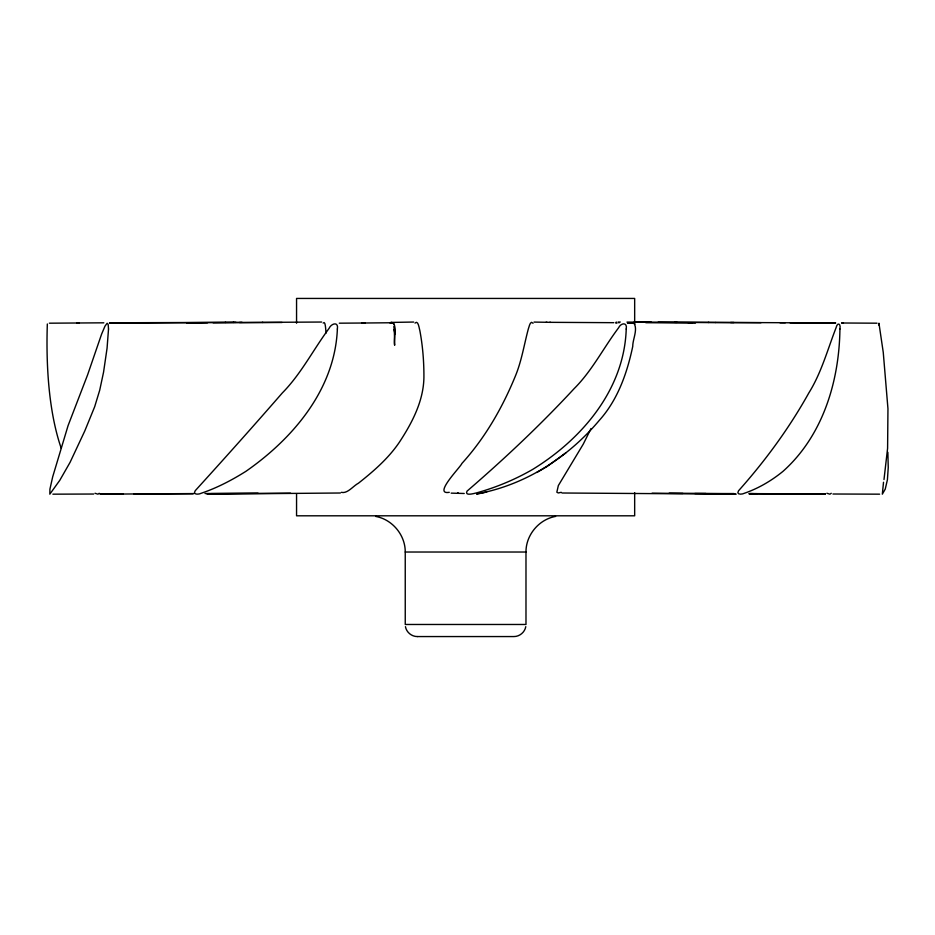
<?xml version="1.0" encoding="UTF-8"?>
<svg xmlns="http://www.w3.org/2000/svg" width="935" height="935" viewBox="0 0 935 935"><rect width="100%" height="100%" fill="white"/><g stroke="black" fill="none" stroke-linecap="round" stroke-linejoin="round"><path stroke-width="1.4" d="M555.624 516.4C538.911 519.381 525.867 535.042 525.984 552.024L525.984 624.475L405.252 624.475L405.241 552.024C405.358 535.042 392.314 519.381 375.601 516.4M878.596 324.959L878.947 323.206L883.259 352.401L887.958 408.759L887.596 448.297L883.996 479.538M883.517 482.261L882.324 494.183L885.235 489.134L887.42 479.702L888.238 467.477L887.864 452.306M99.25 493.294L97.941 494.183L95.008 493.271M831.273 493.294L829.941 494.183L826.856 493.271M525.786 626.672C524.792 632.247 519.579 636.595 513.911 636.56L417.326 636.56M615.686 323.078L616.282 322.026L616.925 323.253M323.171 323.078C325.812 319.934 325.544 331.738 326.221 332.965M591.002 428.557L583.218 444.207L558.347 485.569L556.839 492.184L558.265 492.967L561.257 492.324M415.023 323.078C418.237 319.595 419.207 328.664 419.85 330.593C422.62 345.354 423.882 360.396 423.917 375.414C424.198 399.958 412.323 422.562 399.175 442.524C388.27 458.524 373.497 471.31 358.409 483.231C353.231 485.884 347.551 493.902 341.357 492.348M476.78 493.914C524.827 485.23 568.036 457.577 599.253 420.423C617.801 399.841 627.116 373.065 632.75 346.371C632.598 339.382 638.324 329.085 633.685 322.914M565.885 452.844L546.952 466.577L536.854 472.467M449.279 492.324C432.438 495.223 460.838 466.81 461.832 463.526C485.136 437.896 502.469 407.637 515.547 375.66C521.695 360.641 524.138 344.548 528.322 328.956C529.081 327.18 530.285 319.747 533.055 323.253M481.338 493.236L476.64 493.925M394.079 329.681L394.967 333.994L394.243 326.163L394.675 345.237C393.132 341.567 398.298 321.067 390.912 322.727M481.28 493.248L486.726 491.985M391.064 322.423L413.679 322.049M186.719 323.042L207.535 322.774M631.499 323.019L633.965 323.007M627.853 323.113L630.564 323.054M630.844 323.042L629.991 323.066L630.611 323.054M628.168 323.113L627.525 323.124L630.319 323.066L629.699 323.078M192.072 322.914L189.747 322.961M388.995 322.774L361.658 323.031L362.464 323.031M79.3 322.984L49.38 323.194M340.34 493.002L207.032 494.136M77.032 322.996L103.832 322.82M144.224 323.019L144.995 323.007M339.3 323.183L365.059 323.007M258.083 493.212L204.987 493.528M290.563 493.212L211.041 493.645M109.781 322.797L235.947 322.341M225.125 322.388L225.767 322.388M239.535 322.505L321.652 322.037M109.418 323.194L242.036 322.318M262.256 322.376L262.875 322.376M146.924 322.996L147.695 322.996M213.075 322.739L282.089 322.481M193.031 493.75L134.032 494.019M100.267 494.171L193.966 493.575M233.236 322.353L233.867 322.353M52.886 494.171L93.71 494.031M100.15 494.007L123.245 493.925M405.241 552.024L525.984 552.024M785.342 322.715L730.562 322.505M715.731 322.517L674.649 322.365M715.614 322.517L761.02 322.668M749.59 493.633L757.058 493.668M825.324 493.972L749.274 493.61L753.481 493.645M832.933 494.007L879.613 494.171M877.03 323.194L841.535 322.996L843.428 323.007L842.809 323.007M634.105 322.049L733.94 322.517M708.204 322.411L708.859 322.411M790.028 322.774L818.908 322.984M658.1 322.283L677.127 322.376M779.965 322.739L835.703 322.961M689.27 323.007L688.44 323.007L695.465 323.042M613.839 322.68L549.757 322.33M706.112 493.423L669.179 493.212M706.872 493.598L734.933 493.785M734.022 493.563L694.81 493.528M748.993 493.867L825.418 494.171M618.093 322.037L620.291 322.049M626.964 322.096L651.438 322.248M691.818 323.019L645.793 322.704M618.584 322.715L619.344 322.715M682.947 493.446L652.069 493.212M561.958 493.002L736.254 494.159M627.712 322.785L633.346 322.926L632.048 322.844M546.052 322.294L550.516 322.33M546.998 322.294L534.06 322.084M835.434 323.171L816.442 322.961M451.173 493.131L464.216 493.493M417.314 636.56C411.645 636.595 406.433 632.247 405.439 626.672M392.233 322.587L391.192 322.481L391.894 322.937M393.717 323.872L393.331 323.148M634.479 323.463L634.853 324.235M61.196 448.216C47.989 409.764 46.072 361.085 47.334 323.989M634.666 323.229L634.666 298.44L296.559 298.44L296.559 323.241M634.666 492.651L634.666 515.804L296.559 515.804L296.559 493.925M108.518 329.026L107.069 348.194L103.551 372.2L99.718 390.175L94.669 406.76L84.805 430.906L70.078 462.334L59.793 480.309L49.835 494.159L49.917 489.192L52.687 476.838L68.08 425.612L87.574 374.935L101.599 334.134L105.001 326.116L107.151 323.241L108.18 324.527L108.518 329.026M839.934 329.026C839.244 381.211 822.94 435.628 783.051 471.298C771.55 480.707 758.46 488.409 744.377 493.271C742.074 494.545 735.728 494.954 738.51 490.817C765.297 460.768 789.175 428.23 808.833 392.934C821.386 372.82 827.51 349.783 836.019 327.869C837.328 321.897 841.033 323.3 839.934 329.026M337.371 329.026C334.929 389.147 293.286 438.34 245.952 471.298C231.88 480.158 216.967 487.965 201.177 493.271C198.734 494.627 192.248 494.86 195.286 490.641C224.564 458.43 253.701 425.846 282.335 392.934C301.128 373.883 313.19 349.795 328.991 328.489C331.27 323.346 338.762 321.219 337.371 329.026M626.228 329.026C624.288 389.416 582.096 439.064 532.646 469.428C515.045 479.585 496.076 487.474 476.488 492.909C474.127 493.388 464.473 496.415 466.974 491.191C504.362 458.945 540.465 425.004 574.125 388.656C592.077 370.798 603.437 347.925 618.538 327.869C620.887 322.727 627.63 321.921 626.228 329.026M390.409 322.692L389.883 323.194L391.005 322.435L390.316 322.739M458.349 493.318L457.577 493.189L458.349 493.318"/></g></svg>
